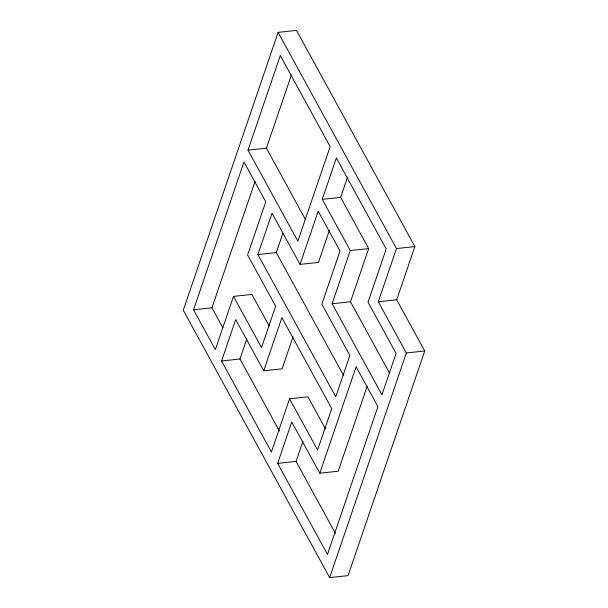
<?xml version="1.0" encoding="UTF-8"?>
<svg xmlns="http://www.w3.org/2000/svg" width="608" height="608" viewBox="0 0 608 608"><rect width="100%" height="100%" fill="white"/><g stroke="black" fill="none" stroke-linecap="round" stroke-linejoin="round"><path stroke-width="0.91" d="M278.107 32.368L183.266 310.209L329.658 577.6L348.057 575.632L424.734 350.998L396.705 299.79L414.861 246.59L296.499 30.4L278.107 32.368L396.469 248.558L378.305 301.758L406.334 352.959L329.658 577.6M233.495 296.385L215.338 349.585L193.534 309.761L243.975 161.979L265.78 201.803L247.616 255.003L275.652 306.204L261.531 347.586L233.495 296.385L251.894 294.416L269.078 325.797M248.011 150.153L280.303 55.571L330.136 146.596L297.852 241.178L248.011 150.153L266.41 148.185L291.384 75.02M222.832 327.712L211.934 307.8L255.041 181.503M300.04 264.381L318.204 211.174L340.009 251.005L321.845 304.205L349.874 355.406L335.753 396.788L257.883 254.562L272.012 213.18L300.04 264.381L318.44 262.413L329.338 230.493M325.592 429.028L307.96 396.819L289.56 398.787L271.404 451.995L221.563 360.97L235.691 319.588L263.728 370.789L282.12 368.82L293.018 336.9M279.376 430.996L239.962 359.001L246.878 338.747M343.68 375.691L276.283 252.594L282.895 233.221M263.728 370.789L281.876 317.589L331.717 408.614L317.596 449.988L289.56 398.787M322.24 199.356L336.368 157.974L386.202 248.999L368.038 302.206L396.074 353.408L381.946 394.79L332.112 303.764L350.269 250.557L322.24 199.356L340.64 197.387L347.548 177.133M319.793 473.191L356.106 366.784L377.91 406.608L327.469 554.397L277.628 463.372L291.756 421.99L319.793 473.191L338.185 471.223L367.179 386.278M335.441 533.398L296.028 461.404L302.944 441.157M389.47 372.962L350.504 301.796L368.668 248.588L340.64 197.387M257.883 254.562L276.283 252.594M350.269 250.557L368.668 248.588M396.469 248.558L414.861 246.59M193.534 309.761L211.934 307.8M332.112 303.764L350.504 301.796M378.305 301.758L396.705 299.79M221.563 360.97L239.962 359.001M406.334 352.959L424.734 350.998M277.628 463.372L296.028 461.404M266.41 148.185L305.376 219.351"/></g></svg>
